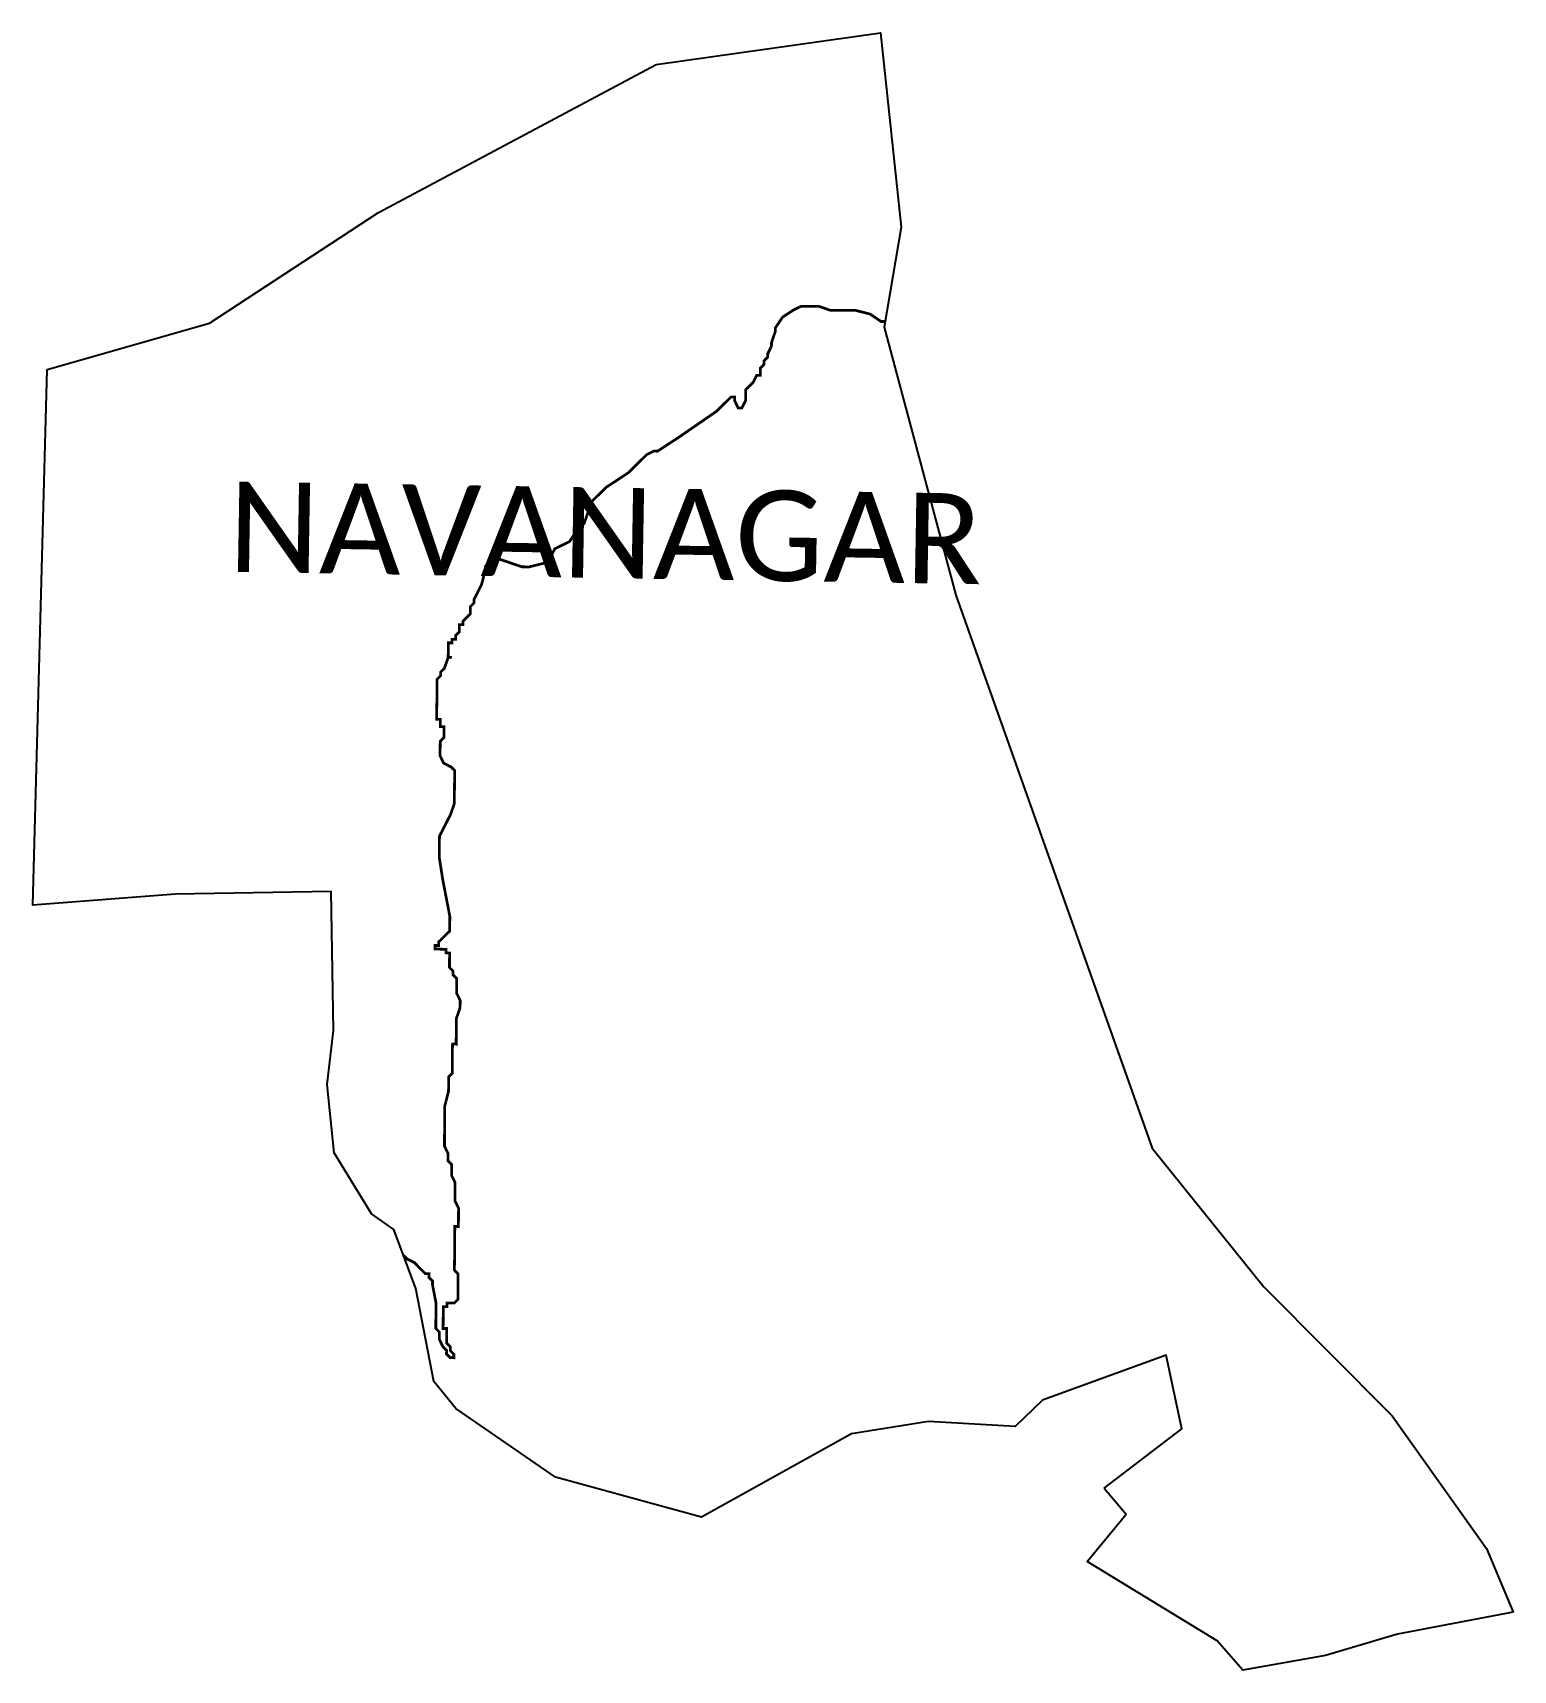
# Model space of a CAD drawing. Header units: metres. Extents: x 305916 to 307553, y 1943168 to 1944979.
import ezdxf

# ---------------------------------------------------------------- set-up
doc = ezdxf.new("R2010")
doc.units = ezdxf.units.M
for name, color, linetype in [('ddddd', 7, 'Continuous'), ('HAZARDS LINE', 1, 'Continuous'), ('village', 3, 'Continuous')]:
    doc.layers.add(name, color=color, linetype=linetype)
doc.styles.get("Standard").update_dxf_attribs({"font": 'simplex.shx'})

msp = doc.modelspace()

# ---------------------------------------------------------------- linework, layer by layer
at = {"layer": 'HAZARDS LINE', "lineweight": 18}
msp.add_lwpolyline([(306326, 1943627.1, 3.02, 3.02, 0), (306326.2, 1943626.9, 3.02, 3.02, 0), (306330.2, 1943622.8, 3.02, 3.02, 0), (306338.2, 1943618.8, 3.02, 3.02, 0), (306342.2, 1943614.7, 3.02, 3.02, 0), (306346.2, 1943610.6, 3.02, 3.02, 0), (306350.2, 1943606.6, 3.02, 3.02, 0), (306354.3, 1943606.5, 3.02, 3.02, 0), (306354.2, 1943602.5, 3.02, 3.02, 0), (306358.2, 1943598.4, 3.02, 3.02, 0), (306358.2, 1943594.4, 3.02, 3.02, 0), (306362.1, 1943574.2, 3.02, 3.02, 0), (306362, 1943570.2, 3.02, 3.02, 0), (306362, 1943566.1, 3.02, 3.02, 0), (306362, 1943562.1, 3.02, 3.02, 0), (306362, 1943558.1, 3.02, 3.02, 0), (306361.9, 1943554, 3.02, 3.02, 0), (306361.9, 1943550, 3.02, 3.02, 0), (306361.9, 1943546, 3.02, 3.02, 0), (306365.9, 1943541.9, 3.02, 3.02, 0), (306365.8, 1943537.9, 3.02, 3.02, 0), (306365.8, 1943533.8, 3.02, 3.02, 0), (306369.8, 1943525.7, 3.02, 3.02, 0), (306373.8, 1943521.7, 3.02, 3.02, 0), (306373.7, 1943517.6, 3.02, 3.02, 0), (306377.8, 1943513.6, 3.02, 3.02, 0), (306381.8, 1943513.5, 3.02, 3.02, 0), (306381.8, 1943517.6, 3.02, 3.02, 0), (306377.8, 1943521.6, 3.02, 3.02, 0), (306377.8, 1943525.7, 3.02, 3.02, 0), (306373.8, 1943529.7, 3.02, 3.02, 0), (306373.9, 1943533.8, 3.02, 3.02, 0), (306373.9, 1943537.8, 3.02, 3.02, 0), (306373.9, 1943541.8, 3.02, 3.02, 0), (306374, 1943545.9, 3.02, 3.02, 0), (306369.9, 1943545.9, 3.02, 3.02, 0), (306370, 1943549.9, 3.02, 3.02, 0), (306370, 1943554, 3.02, 3.02, 0), (306370.1, 1943562, 3.02, 3.02, 0), (306370.1, 1943566.1, 3.02, 3.02, 0), (306370.1, 1943570.1, 3.02, 3.02, 0), (306374.1, 1943570.1, 3.02, 3.02, 0), (306374.2, 1943574.1, 3.02, 3.02, 0), (306382.2, 1943574, 3.02, 3.02, 0), (306386.3, 1943578.1, 3.02, 3.02, 0), (306386.4, 1943586.1, 3.02, 3.02, 0), (306386.4, 1943590.2, 3.02, 3.02, 0), (306386.4, 1943594.2, 3.02, 3.02, 0), (306386.5, 1943598.2, 3.02, 3.02, 0), (306386.5, 1943602.3, 3.02, 3.02, 0), (306386.5, 1943606.3, 3.02, 3.02, 0), (306382.5, 1943610.4, 3.02, 3.02, 0), (306382.5, 1943614.4, 3.02, 3.02, 0), (306382.6, 1943622.5, 3.02, 3.02, 0), (306382.6, 1943626.5, 3.02, 3.02, 0), (306382.7, 1943638.6, 3.02, 3.02, 0), (306382.8, 1943642.6, 3.02, 3.02, 0), (306382.8, 1943650.7, 3.02, 3.02, 0), (306382.9, 1943654.7, 3.02, 3.02, 0), (306382.9, 1943658.8, 3.02, 3.02, 0), (306386.9, 1943658.7, 3.02, 3.02, 0), (306386.9, 1943662.8, 3.02, 3.02, 0), (306387, 1943666.8, 3.02, 3.02, 0), (306387, 1943670.8, 3.02, 3.02, 0), (306387, 1943674.9, 3.02, 3.02, 0), (306387.1, 1943678.9, 3.02, 3.02, 0), (306383.1, 1943687, 3.02, 3.02, 0), (306383.1, 1943691, 3.02, 3.02, 0), (306383.2, 1943695.1, 3.02, 3.02, 0), (306383.2, 1943707.2, 3.02, 3.02, 0), (306379.3, 1943715.3, 3.02, 3.02, 0), (306379.3, 1943723.3, 3.02, 3.02, 0), (306379.4, 1943727.4, 3.02, 3.02, 0), (306375.4, 1943731.4, 3.02, 3.02, 0), (306375.4, 1943735.5, 3.02, 3.02, 0), (306375.4, 1943739.5, 3.02, 3.02, 0), (306371.5, 1943747.6, 3.02, 3.02, 0), (306371.5, 1943751.6, 3.02, 3.02, 0), (306371.5, 1943755.6, 3.02, 3.02, 0), (306371.5, 1943759.7, 3.02, 3.02, 0), (306371.6, 1943763.7, 3.02, 3.02, 0), (306371.6, 1943767.7, 3.02, 3.02, 0), (306371.6, 1943771.8, 3.02, 3.02, 0), (306371.7, 1943775.8, 3.02, 3.02, 0), (306371.7, 1943779.8, 3.02, 3.02, 0), (306371.7, 1943783.9, 3.02, 3.02, 0), (306371.8, 1943787.9, 3.02, 3.02, 0), (306371.8, 1943792, 3.02, 3.02, 0), (306375.9, 1943808.1, 3.02, 3.02, 0), (306376, 1943812.1, 3.02, 3.02, 0), (306376, 1943816.1, 3.02, 3.02, 0), (306376.1, 1943824.2, 3.02, 3.02, 0), (306380.1, 1943828.2, 3.02, 3.02, 0), (306380.2, 1943832.2, 3.02, 3.02, 0), (306380.2, 1943836.3, 3.02, 3.02, 0), (306380.2, 1943840.3, 3.02, 3.02, 0), (306380.3, 1943848.4, 3.02, 3.02, 0), (306380.3, 1943852.4, 3.02, 3.02, 0), (306380.3, 1943856.4, 3.02, 3.02, 0), (306380.4, 1943860.5, 3.02, 3.02, 0), (306384.4, 1943860.4, 3.02, 3.02, 0), (306384.4, 1943864.5, 3.02, 3.02, 0), (306384.5, 1943872.5, 3.02, 3.02, 0), (306384.6, 1943888.7, 3.02, 3.02, 0), (306388.7, 1943900.7, 3.02, 3.02, 0), (306388.8, 1943904.8, 3.02, 3.02, 0), (306388.8, 1943908.8, 3.02, 3.02, 0), (306384.8, 1943916.9, 3.02, 3.02, 0), (306384.9, 1943920.9, 3.02, 3.02, 0), (306384.9, 1943925, 3.02, 3.02, 0), (306384.9, 1943929, 3.02, 3.02, 0), (306385, 1943933, 3.02, 3.02, 0), (306380.9, 1943937.1, 3.02, 3.02, 0), (306381, 1943941.1, 3.02, 3.02, 0), (306377, 1943945.2, 3.02, 3.02, 0), (306377, 1943949.2, 3.02, 3.02, 0), (306377, 1943953.3, 3.02, 3.02, 0), (306377.1, 1943957.3, 3.02, 3.02, 0), (306377.1, 1943961.3, 3.02, 3.02, 0), (306373.1, 1943961.4, 3.02, 3.02, 0), (306373.1, 1943965.4, 3.02, 3.02, 0), (306369.1, 1943965.4, 3.02, 3.02, 0), (306365, 1943965.5, 3.02, 3.02, 0), (306361, 1943965.5, 3.02, 3.02, 0), (306361, 1943969.5, 3.02, 3.02, 0), (306365.1, 1943969.5, 3.02, 3.02, 0), (306365.1, 1943973.5, 3.02, 3.02, 0), (306373.2, 1943981.5, 3.02, 3.02, 0), (306377.3, 1943985.5, 3.02, 3.02, 0), (306377.3, 1943989.6, 3.02, 3.02, 0), (306377.4, 1944001.7, 3.02, 3.02, 0), (306373.5, 1944021.9, 3.02, 3.02, 0), (306369.6, 1944042.1, 3.02, 3.02, 0), (306365.8, 1944066.3, 3.02, 3.02, 0), (306365.8, 1944070.3, 3.02, 3.02, 0), (306365.9, 1944074.4, 3.02, 3.02, 0), (306365.9, 1944078.4, 3.02, 3.02, 0), (306365.9, 1944086.5, 3.02, 3.02, 0), (306366, 1944090.5, 3.02, 3.02, 0), (306370.1, 1944098.5, 3.02, 3.02, 0), (306378.3, 1944114.6, 3.02, 3.02, 0), (306382.4, 1944126.7, 3.02, 3.02, 0), (306382.5, 1944138.8, 3.02, 3.02, 0), (306382.6, 1944150.9, 3.02, 3.02, 0), (306382.7, 1944163, 3.02, 3.02, 0), (306378.7, 1944167, 3.02, 3.02, 0), (306370.6, 1944171.1, 3.02, 3.02, 0), (306366.6, 1944179.2, 3.02, 3.02, 0), (306366.7, 1944191.3, 3.02, 3.02, 0), (306366.8, 1944195.4, 3.02, 3.02, 0), (306370.8, 1944199.4, 3.02, 3.02, 0), (306370.9, 1944203.4, 3.02, 3.02, 0), (306370.9, 1944207.4, 3.02, 3.02, 0), (306370.9, 1944211.5, 3.02, 3.02, 0), (306366.9, 1944211.5, 3.02, 3.02, 0), (306366.9, 1944215.5, 3.02, 3.02, 0), (306366.9, 1944219.6, 3.02, 3.02, 0), (306362.9, 1944219.6, 3.02, 3.02, 0), (306362.9, 1944223.6, 3.02, 3.02, 0), (306363, 1944235.7, 3.02, 3.02, 0), (306363.1, 1944239.8, 3.02, 3.02, 0), (306363.2, 1944251.9, 3.02, 3.02, 0), (306363.2, 1944259.9, 3.02, 3.02, 0), (306363.3, 1944264, 3.02, 3.02, 0), (306367.3, 1944268, 3.02, 3.02, 0), (306367.3, 1944272, 3.02, 3.02, 0), (306371.4, 1944276, 3.02, 3.02, 0), (306375.5, 1944288.1, 3.02, 3.02, 0), (306379.6, 1944288, 3.02, 3.02, 0), (306375.5, 1944288.1, 3.02, 3.02, 0), (306375.6, 1944292.1, 3.02, 3.02, 0), (306375.6, 1944296.1, 3.02, 3.02, 0), (306375.7, 1944304.2, 3.02, 3.02, 0), (306379.7, 1944304.2, 3.02, 3.02, 0), (306379.7, 1944308.2, 3.02, 3.02, 0), (306383.8, 1944308.2, 3.02, 3.02, 0), (306383.8, 1944312.2, 3.02, 3.02, 0), (306387.8, 1944316.2, 3.02, 3.02, 0), (306387.9, 1944320.3, 3.02, 3.02, 0), (306387.9, 1944324.3, 3.02, 3.02, 0), (306391.9, 1944324.3, 3.02, 3.02, 0), (306392, 1944328.3, 3.02, 3.02, 0), (306396, 1944332.3, 3.02, 3.02, 0), (306400.1, 1944336.3, 3.02, 3.02, 0), (306400.1, 1944340.3, 3.02, 3.02, 0), (306400.2, 1944344.4, 3.02, 3.02, 0), (306404.2, 1944348.4, 3.02, 3.02, 0), (306404.2, 1944352.4, 3.02, 3.02, 0), (306408.3, 1944360.4, 3.02, 3.02, 0), (306412.4, 1944368.5, 3.02, 3.02, 0), (306416.6, 1944384.6, 3.02, 3.02, 0), (306416.6, 1944388.6, 3.02, 3.02, 0), (306420.7, 1944392.6, 3.02, 3.02, 0), (306424.7, 1944396.6, 3.02, 3.02, 0), (306428.8, 1944396.6, 3.02, 3.02, 0), (306432.8, 1944396.6, 3.02, 3.02, 0), (306457, 1944388.3, 3.02, 3.02, 0), (306465, 1944388.2, 3.02, 3.02, 0), (306481.2, 1944392.2, 3.02, 3.02, 0), (306489.3, 1944400.2, 3.02, 3.02, 0), (306493.4, 1944408.2, 3.02, 3.02, 0), (306501.5, 1944412.2, 3.02, 3.02, 0), (306509.6, 1944416.1, 3.02, 3.02, 0), (306517.7, 1944428.2, 3.02, 3.02, 0), (306525.9, 1944436.2, 3.02, 3.02, 0), (306534.1, 1944460.3, 3.02, 3.02, 0), (306550.4, 1944476.3, 3.02, 3.02, 0), (306574.7, 1944492.3, 3.02, 3.02, 0), (306595, 1944512.3, 3.02, 3.02, 0), (306603.1, 1944516.3, 3.02, 3.02, 0), (306607.1, 1944516.2, 3.02, 3.02, 0), (306619.3, 1944524.2, 3.02, 3.02, 0), (306631.5, 1944532.2, 3.02, 3.02, 0), (306672, 1944560.1, 3.02, 3.02, 0), (306688.3, 1944576.1, 3.02, 3.02, 0), (306692.3, 1944576.1, 3.02, 3.02, 0), (306692.3, 1944572.1, 3.02, 3.02, 0), (306696.2, 1944564, 3.02, 3.02, 0), (306700.3, 1944564, 3.02, 3.02, 0), (306704.4, 1944572, 3.02, 3.02, 0), (306704.4, 1944584.1, 3.02, 3.02, 0), (306712.6, 1944592.1, 3.02, 3.02, 0), (306716.7, 1944600.1, 3.02, 3.02, 0), (306720.7, 1944600.1, 3.02, 3.02, 0), (306720.8, 1944608.2, 3.02, 3.02, 0), (306724.8, 1944612.2, 3.02, 3.02, 0), (306724.9, 1944616.2, 3.02, 3.02, 0), (306728.9, 1944620.2, 3.02, 3.02, 0), (306729, 1944624.2, 3.02, 3.02, 0), (306733, 1944632.3, 3.02, 3.02, 0), (306733.1, 1944636.3, 3.02, 3.02, 0), (306737.2, 1944648.4, 3.02, 3.02, 0), (306737.2, 1944652.4, 3.02, 3.02, 0), (306745.4, 1944664.5, 3.02, 3.02, 0), (306757.5, 1944672.4, 3.02, 3.02, 0), (306765.6, 1944676.4, 3.02, 3.02, 0), (306785.8, 1944676.3, 3.02, 3.02, 0), (306797.9, 1944672.1, 3.02, 3.02, 0), (306805.9, 1944672.1, 3.02, 3.02, 0), (306818, 1944672, 3.02, 3.02, 0), (306826.1, 1944671.9, 3.02, 3.02, 0), (306842.2, 1944667.8, 3.02, 3.02, 0), (306854.2, 1944659.6, 3.02, 3.02, 0), (306858.6, 1944659.6, 3.02, 3.02, 0)], format="xyseb", dxfattribs=at)
at = {"layer": 'village', "flags": 128}
msp.add_lwpolyline([(307100.8, 1943369.4), (307125.1, 1943340.5)], dxfattribs=at)
at = {"layer": 'village'}
for points in [[(307100.8, 1943369.4, 0), (307186.8, 1943435.1, 0), (307169.6, 1943516.4, 0), (307032.7, 1943466.5, 0), (307002.3, 1943437.7, 0), (306906.8, 1943443.1, 0), (306821.4, 1943429.4, 0), (306655.5, 1943337.2, 0), (306494.2, 1943381.4, 0), (306384, 1943457.3, 0), (306359.8, 1943487.2, 0), (306339.8, 1943590.1, 0), (306315.5, 1943655.3, 0), (306290.7, 1943672.8, 0), (306249.6, 1943740.1, 0), (306241.8, 1943815.9, 0), (306248.9, 1943875.5, 0), (306246.2, 1944029.2, 0), (306073.9, 1944026.3, 0), (305916.2, 1944014, 0), (305932.1, 1944606.6, 0), (306111.6, 1944657.7, 0), (306298.4, 1944780.2, 0), (306605.6, 1944943.9, 0), (306853.6, 1944979, 0), (306876.5, 1944763.8, 0), (306857.5, 1944653.2, 0), (306937, 1944356.8, 0), (307153.8, 1943745.4, 0), (307277.6, 1943592.1, 0), (307419.3, 1943449.4, 0), (307523.7, 1943302.5, 0), (307553.2, 1943232, 0), (307553.2, 1943232, 0)], [(307553.2, 1943232, 0), (307425.3, 1943207.9, 0), (307345.5, 1943184.2, 0), (307254.3, 1943167.9, 0), (307225.9, 1943200.4, 0), (307082, 1943288.1, 0), (307125.1, 1943340.5, 0)]]:
    msp.add_polyline3d(points, dxfattribs=at)

# ---------------------------------------------------------------- texts
at = {"layer": 'ddddd', "insert": (306133.5, 1944482.8), "char_height": 100, "attachment_point": 1, "rotation": 359.0535}
msp.add_mtext_dynamic_manual_height_columns('{\\fCalibri|b0|i0|c0|p34;NAVANAGAR}', width=298.894, gutter_width=1398, heights=[0], dxfattribs=at)

doc.saveas('drawing.dxf')
